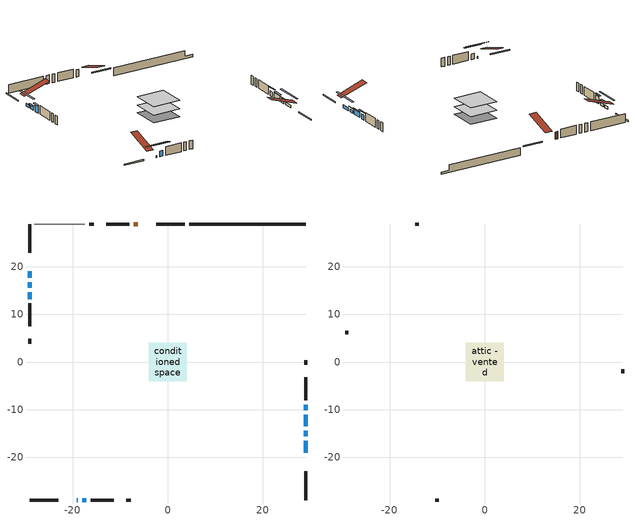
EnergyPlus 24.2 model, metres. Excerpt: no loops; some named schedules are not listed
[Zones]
conditioned space
 floor adiabatic (AdiabaticFloorConstruction): -4.02,-4.02 -4.02,4.02 4.02,4.02 4.02,-4.02 z0.91
 floor foundation (Slab1 construction): -4.03,-4.03 -4.03,4.03 4.03,4.03 4.03,-4.03 z-1.28
 wall outside (RimJoist1 construction): 3.58,28.98 -2.42,28.98 / -28.98,-28.98 -22.99,-28.98 / -28.98,28.98 -28.98,22.99 / 28.98,-28.98 28.98,-22.99 z0.91:1.21
 wall outside (AdiabaticWallConstruction 1): -6.34,28.98 -7.19,28.98 z0.91:2.94
 wall outside (AdiabaticWallConstruction): -19.07,-28.98 -18.9,-28.98 z0.91:1.37; 28.98,-19.06 28.98,-16.54 / 28.98,-15.62 28.98,-14.47 / -28.98,19.06 -28.98,17.69 z0.91:1.67; 28.98,-13.54 28.98,-11.03 / -17.98,-28.98 -17.06,-28.98 z0.91:2.49; 28.98,-10.1 28.98,-8.95 z0.91:2.28; -28.98,16.76 -28.98,15.62 z0.91:2.05; -28.98,14.69 -28.98,13.22 z0.91:2.99
 wall outside (Wall1 construction): -8.12,28.98 -12.9,28.98 / -16.14,-28.98 -11.36,-28.98 / -28.98,12.29 -28.98,7.51 / 28.98,-8.03 28.98,-3.25 z0.91:3.35
 wall outside (Wall3 construction): -15.53,28.98 -16.53,28.98 / -8.72,-28.98 -7.72,-28.98 / -28.98,4.88 -28.98,3.87 / 28.98,-0.61 28.98,0.39 z0.91:3.35
 wall foundation (FoundationWall1 construction): 4.51,28.98,-1.28 4.51,28.98,0.91 26.54,28.98,0.91 26.54,28.98,-0.66 28.98,28.98,-0.66 28.98,28.98,-1.28
 wall adiabatic (Wall4 construction): -17.46,28.98 -28.05,28.98 z0.91:3.35
 window (WindowConstruction 5): -19.06,-28.98 -18.91,-28.98 z0.91:1.37
 window (WindowConstruction 6): 28.98,-19.06 28.98,-16.54 z0.91:1.67
 window (WindowConstruction 7): 28.98,-15.62 28.98,-14.47 z0.91:1.67
 window (WindowConstruction 8): -28.98,19.06 -28.98,17.69 z0.91:1.67
 window (WindowConstruction): 28.98,-13.54 28.98,-11.03 z0.91:2.49
 window (WindowConstruction 1): 28.98,-10.1 28.98,-8.96 z0.91:2.28
 window (WindowConstruction 2): -17.98,-28.98 -17.07,-28.98 z0.91:2.49
 window (WindowConstruction 3): -28.98,16.76 -28.98,15.62 z0.91:2.05
 window (WindowConstruction 4): -28.98,14.69 -28.98,13.22 z0.91:2.99
 door (Door): -6.34,28.98 -7.19,28.98 z0.91:2.94
 ceiling adiabatic (AdiabaticFloorConstruction): 4.02,-4.02 4.02,4.02 -4.02,4.02 -4.02,-4.02 z0.91
attic - vented
 floor to conditioned space (Floor1 construction Reversed): -4.03,-4.03 -4.03,4.03 4.03,4.03 4.03,-4.03 z3.35
 wall outside (Wall2 construction): -13.83,28.98 -14.6,28.98 / -10.43,-28.98 -9.65,-28.98 / -28.98,6.58 -28.98,5.8 / 28.98,-2.32 28.98,-1.54 z0.91:3.35
 roof outside (Roof1 construction): -5.41,28.98,3.35 -5.41,21.14,5.96 -3.35,21.14,5.96 -3.35,28.98,3.35; -19.99,-28.98,3.35 -19.99,-21.14,5.96 -22.06,-21.14,5.96 -22.06,-28.98,3.35; -28.98,19.99,3.35 -21.14,19.99,5.96 -21.14,22.06,5.96 -28.98,22.06,3.35; 28.98,-19.99,3.35 21.14,-19.99,5.96 21.14,-22.06,5.96 28.98,-22.06,3.35
shading: -15.56,-28.98 -22.41,-28.98 -22.41,-29.28 -15.56,-29.28 z4.72; 28.98,-13.8 28.98,-21.8 29.44,-21.8 29.44,-13.8 z4.41; 28.98,-13.86 28.98,-16.23 29.13,-16.23 29.13,-13.86 z2.28; -28.98,14.95 -28.98,21.8 -29.44,21.8 -29.44,14.95 z4.41; 28.98,-10.88 28.98,-13.69 29.44,-13.69 29.44,-10.88 z2.64; 28.98,-8.04 28.98,-11.01 29.28,-11.01 29.28,-8.04 z3.19; -14.94,-28.98 -20.11,-28.98 -20.11,-29.28 -14.94,-29.28 z4.62; -28.98,15.32 -28.98,17.06 -29.44,17.06 -29.44,15.32 z2.35; -28.98,12.92 -28.98,14.99 -29.44,14.99 -29.44,12.92 z3.29
[Building]
Building 1: Terrain=Suburbs
[Site:Location]
Montreal Mirabel Intl AP_QC: Latitude {deg}=45.68; Longitude {deg}=-74.03; Time Zone {hr}=-5; Elevation {m}=82; Keep Site Location Information=Yes
[Site:GroundTemperature:Shallow]
0.642858, -1.75623, -1.94836, -0.80987, 3.76054, 8.30966, 12.2535, 14.7518, 14.9641, 12.9321, 9.08883, 4.67926
[Site:WaterMainsTemperature]
Calculation Method=Schedule; Temperature Schedule=mains temperature schedule
[Material] Roughness=Rough; Thermal Absorptance=0.9
Name | Thickness {m} | Conductivity {W/m-K} | Density {kg/m3} | Specific Heat {J/kg-K} | Solar Absorptance | Visible Absorptance
asphalt or fiberglass shingles | 0.00635 | 0.162714 | 1121.4 | 1465.45 | 0.4 | 0.4
ceiling loosefill ins | 0.169333 | 0.0480833 | 16.02 | 1046.75 | 0.7 | 0.7
ceiling stud and cavity | 0.1397 | 0.138944 | 65.682 | 1177.47 | 0.7 | 0.7
concrete 4.0 in. | 0.1016 | 1.803125 | 2242.8 | 837.4 | 0.7 | 0.7
concrete 8.0 in. | 0.2032 | 1.803125 | 2242.8 | 837.4 | 0.7 | 0.7
door material | 0.04445 | 0.053851 | 512.64 | 1214.23 | 0.7 | 0.7
floor covering | 0.0127 | 0.0433444 | 54.468 | 1339.84 | 0.6 | 0.6
floor rigid ins; wall rigid ins 2 | 0.512978 | 0.029427 | 32.04 | 1214.23 | 0.7 | 0.7
floor stud and cavity | 0.1397 | 1.75129 | 37.0049 | 1207.88 | 0.7 | 0.7
furniture material conditioned space 1 | 0.1524 | 0.115458 | 640.8 | 1214.23 | 0.6 | 0.6
gypsum board | 0.0127 | 0.160291 | 801 | 837.4 | 0.6 | 0.6
osb sheathing 0.5 in. | 0.0127 | 0.115458 | 512.64 | 1214.23 | 0.7 | 0.7
osb sheathing 0.75 in. | 0.01905 | 0.115458 | 512.64 | 1214.23 | 0.7 | 0.7
osb sheathing 2.0 in. | 0.0508 | 0.115458 | 512.64 | 1214.23 | 0.7 | 0.7
rim joist rigid ins; wall rigid ins | 0.051816 | 0.029427 | 32.04 | 1214.23 | 0.7 | 0.7
rim joist stud and cavity | 0.0508 | 0.0403734 | 125.044 | 1163.47 | 0.6 | 0.6
wall rigid ins 1 | 0.051816 | 0.029427 | 32.04 | 1214.23 | 0.4 | 0.4
wall stud and cavity | 0.1397 | 0.211572 | 139.0536 | 1170.24 | 0.7 | 0.7
wall stud and cavity 1 | 0.0889 | 6.1454 | 50.32683 | 1063.81 | 0.6 | 0.6
wall stud and cavity 2 | 0.1397 | 0.427258 | 139.0536 | 1170.24 | 0.7 | 0.7
wall stud and cavity 3 | 0.1397 | 0.169693 | 139.0536 | 1170.24 | 0.7 | 0.7
wall stud and cavity 4 | 0.0889 | 0.380278 | 52.3479 | 1209.89 | 0.7 | 0.7
wall stud and cavity 5 | 0.0889 | 0.391764 | 83.0341 | 1211.67 | 0.7 | 0.7
wood siding | 0.0254 | 0.102417 | 544.68 | 1172.36 | 0.4 | 0.4
wood siding 1 | 0.00254 | 0.102417 | 544.68 | 1172.36 | 0.4 | 0.4
wood siding 2; wood siding 3; wood siding 4 | 0.0254 | 0.102417 | 544.68 | 1172.36 | 0.7 | 0.7
[WindowMaterial:SimpleGlazingSystem]
Name | U-Factor {W/m2-K} | Solar Heat Gain Coefficient
WindowMaterial | 2.94859 | 0.58
WindowMaterial 1 | 2.93325 | 0.61
WindowMaterial 2 | 3.01729 | 0.49
WindowMaterial 3 | 2.99401 | 0.55
WindowMaterial 4 | 2.98606 | 0.58
WindowMaterial 5 | 3.034891 | 0.31
WindowMaterial 6 | 2.98322 | 0.53
WindowMaterial 7 | 2.96789 | 0.55
WindowMaterial 8 | 2.99685 | 0.53
[Construction]
AdiabaticFloorConstruction: floor stud and cavity, floor rigid ins, osb sheathing 0.75 in., floor covering
AdiabaticWallConstruction: wood siding 3, wall rigid ins 2, wall stud and cavity 4, gypsum board
AdiabaticWallConstruction 1: wood siding 4, wall rigid ins 2, wall stud and cavity 4, gypsum board
Door: door material
Floor1 construction Reversed: gypsum board, ceiling stud and cavity, ceiling loosefill ins
FoundationWall1 construction: concrete 8.0 in.
furniture construction conditioned space 1: furniture material conditioned space 1
PartitionWallConstruction: gypsum board, wall stud and cavity 5, gypsum board
RimJoist1 construction: wood siding 2, rim joist rigid ins, osb sheathing 2.0 in., rim joist stud and cavity
Roof1 construction: asphalt or fiberglass shingles
Slab1 construction: concrete 4.0 in.
Wall1 construction: wood siding, wall rigid ins, osb sheathing 0.5 in., wall stud and cavity, gypsum board
Wall2 construction: wood siding 1, wall stud and cavity 1
Wall3 construction: wood siding, wall rigid ins, osb sheathing 0.5 in., wall stud and cavity 2, gypsum board
Wall4 construction: wall rigid ins 1, osb sheathing 0.5 in., wall stud and cavity 3, gypsum board
WindowConstruction: WindowMaterial
WindowConstruction 1: WindowMaterial 1
WindowConstruction 2: WindowMaterial 2
WindowConstruction 3: WindowMaterial 3
WindowConstruction 4: WindowMaterial 4
WindowConstruction 5: WindowMaterial 5
WindowConstruction 6: WindowMaterial 6
WindowConstruction 7: WindowMaterial 7
WindowConstruction 8: WindowMaterial 8
[Zone] Multiplier=1; Part of Total Floor Area=Yes
Name | Volume {m3}
attic - vented | 27.5178
conditioned space | 320.2
[Space]
Name | Zone | Volume {m3}
attic - vented 1 | attic - vented | 27.5178
conditioned space 1 | conditioned space | 320.2
[ZoneInfiltration:EffectiveLeakageArea]
infil attic - vented 1: Zone or Space=attic - vented 1; Schedule=Always On Discrete; Effective Air Leakage Area {cm2}=2992.62; Stack Coefficient=0.000351358; Wind Coefficient=1.26647e-05
[ZoneMixing]
whole house fan mix: Zone or Space=attic - vented; Schedule=Always On Continuous; Design Flow Rate Calculation Method=Flow/Zone; Design Flow Rate {m3/s}=0; Source Zone or Space=conditioned space
[SurfaceProperty:ExposedFoundationPerimeter]
Slab1: Exposed Perimeter Calculation Method=TotalExposedPerimeter; Total Exposed Perimeter {m}=24.475
[InternalMass] Zone or ZoneList=conditioned space; Space or SpaceList=conditioned space 1
Name | Construction | Surface Area {m2}
furniture mass conditioned space 1 | furniture construction conditioned space 1 | 51.8559
partition wall mass | PartitionWallConstruction | 129.64
[Lights]
interior lighting: Zone or ZoneList or Space or SpaceList=conditioned space 1; Schedule=interior lighting schedule; Design Level Calculation Method=LightingLevel; Lighting Level {W}=343.2; Return Air Fraction=0; Fraction Radiant=0.6; Fraction Visible=0.2; Fraction Replaceable=1
[People]
occupants: Zone or ZoneList or Space or SpaceList=conditioned space 1; Number of People Schedule=occupants schedule; Number of People Calculation Method=People; Number of People=3; Fraction Radiant=0.314171; Sensible Heat Fraction=0.56303; Activity Level Schedule=occupants activity schedule; Carbon Dioxide Generation Rate {m3/s-W}=0; Enable ASHRAE 55 Comfort Warnings=No; Mean Radiant Temperature Calculation Type=EnclosureAveraged
[ElectricEquipment] Zone or ZoneList or Space or SpaceList=conditioned space 1; Design Level Calculation Method=EquipmentLevel
Name | Schedule | Design Level {W} | Fraction Latent | Fraction Radiant | Fraction Lost
clothes dryer | clothes dryer schedule | 140.772 | 0.015 | 0.081 | 0.85
clothes washer | clothes washer schedule | 32.1985 | 0.03 | 0.162 | 0.7
cooking range | cooking range schedule | 208.969 | 0.08 | 0.432 | 0.2
dishwasher | dishwasher schedule | 66.8632 | 0.3 | 0.18 | 0.4
fridge | fridge schedule | 72.9452 | 0 | 0.6 | 0
mech vent bath fan 0 | mech vent bath fan 0 schedule | 50.2 | 0 | 0 | 1
mech vent house fan | mech vent house fan schedule | 0 | 0 | 0 | 1
mech vent house fan cfis | mech vent house fan cfis schedule | 0 | 0 | 0 | 0
mech vent range fan 0 | mech vent range fan 0 schedule | 57 | 0 | 0 | 1
misc plug loads | misc plug loads schedule | 494.7 | 0.045 | 0.513 | 0.1
whole house fan | Always On Discrete | 0 | 0 | 0 | 1
[OtherEquipment] Zone or ZoneList or Space or SpaceList=conditioned space 1; Design Level Calculation Method=EquipmentLevel
Name | Fuel Type | Schedule | Design Level {W} | Fraction Latent | Fraction Radiant | Fraction Lost
clothes dryer 1 | Electricity | clothes dryer schedule | 0 | 0.015 | 0.081 | 0.85
cooking range 1 | Electricity | cooking range schedule | 0 | 0.08 | 0.432 | 0.2
general water use latent | None | general water use schedule | 59.3978 | 1 | 0 | 0
general water use sensible | None | general water use schedule | -58.539 | 0 | 0.6 | 0
mech vent house fan latent load | None | Always On Discrete | 0 | 1 | 0 | 0
mech vent house fan sensible load | None | Always On Discrete | 0 | 0 | 0 | 0
water heater energy adjustment1 | Electricity | Always On Discrete | 0.01 | 0 | 0 | 1
[ZoneInfiltration:DesignFlowRate] Zone or ZoneList or Space or SpaceList=conditioned space 1; Schedule=Always On Discrete; Design Flow Rate Calculation Method=Flow/Zone; Design Flow Rate {m3/s}=0
infil flow; natural vent flow; whole house fan flow
[ZoneControl:Thermostat]
conditioned space Thermostat: Zone or ZoneList=conditioned space; Control Type Schedule=conditioned space Thermostat Schedule; Control 1=conditioned space temperature setpoint; Temperature Difference Between Cutout And Setpoint {deltaC}=0
[ZoneHVAC:Baseboard:Convective:Electric]
electric baseboard: Availability Schedule=Always On Discrete; Heating Design Capacity {W}=15848.1; Efficiency=1
[Zone equipment]
conditioned space: electric baseboard
[Foundation:Kiva]
Foundation Kiva 1: Initial Indoor Air Temperature {C}=18; Wall Height Above Grade {m}=0.90998; Wall Depth Below Slab {m}=0.2032
[Foundation:Kiva:Settings]
Soil Conductivity {W/m-K}=0.849921; Soil Density {kg/m3}=1842.3; Soil Specific Heat {J/kg-K}=418.7; Ground Solar Absorptivity=0.9; Ground Thermal Absorptivity=0.9; Ground Surface Roughness {m}=0.03; Far-Field Width {m}=40; Deep-Ground Boundary Condition=ZeroFlux; Deep-Ground Depth {m}=40; Minimum Cell Dimension {m}=0.2; Maximum Cell Growth Coefficient=3; Simulation Timestep=Timestep
[Exterior:Lights]
exterior lighting: Schedule=exterior lighting schedule; Design Level {W}=75.6
[EnergyManagementSystem:GlobalVariable]
infil_program_Qfan
infil_program_Qinf
natural_vent_program_Qnv
natural_vent_program_Qwhf
[EnergyManagementSystem:Sensor]
Name | Output:Variable or Output:Meter Index Key | Output:Variable or Output:Meter
airflow_gain | infil flow | Infiltration Sensible Heat Gain Energy
airflow_gain_1 | natural vent flow | Infiltration Sensible Heat Gain Energy
airflow_gain_2 | whole house fan flow | Infiltration Sensible Heat Gain Energy
airflow_loss | infil flow | Infiltration Sensible Heat Loss Energy
airflow_loss_1 | natural vent flow | Infiltration Sensible Heat Loss Energy
airflow_loss_2 | whole house fan flow | Infiltration Sensible Heat Loss Energy
clg_load_cond |  | Cooling:EnergyTransfer:Zone:CONDITIONED SPACE
clg_sp_s; clg_sp_s_1 | cooling setpoint | Schedule Value
clothes_dryer_exhaust_0_sch_s | clothes dryer exhaust 0 schedule | Schedule Value
conditioned_space_clg_unmet_s | conditioned space | Zone Cooling Setpoint Not Met Time
conditioned_space_htg_unmet_s | conditioned space | Zone Heating Setpoint Not Met Time
cool_season | cooling season schedule | Schedule Value
fridge_tin_s | conditioned space | Zone Mean Air Temperature
htg_load_cond |  | Heating:EnergyTransfer:Zone:CONDITIONED SPACE
htg_sp_s; htg_sp_s_1 | heating setpoint | Schedule Value
ig_ee_conv | clothes dryer | Electric Equipment Convective Heating Energy
ig_ee_conv_2 | cooking range | Electric Equipment Convective Heating Energy
ig_ee_conv_4 | fridge | Electric Equipment Convective Heating Energy
ig_ee_conv_5 | misc plug loads | Electric Equipment Convective Heating Energy
ig_ee_conv_6 | whole house fan | Electric Equipment Convective Heating Energy
ig_ee_rad | clothes dryer | Electric Equipment Radiant Heating Energy
ig_ee_rad_2 | cooking range | Electric Equipment Radiant Heating Energy
ig_ee_rad_4 | fridge | Electric Equipment Radiant Heating Energy
ig_ee_rad_5 | misc plug loads | Electric Equipment Radiant Heating Energy
ig_ee_rad_6 | whole house fan | Electric Equipment Radiant Heating Energy
ig_lgt_conv | interior lighting | Lights Convective Heating Energy
ig_lgt_rad | interior lighting | Lights Radiant Heating Energy
ig_lgt_vis | interior lighting | Lights Visible Radiation Heating Energy
ig_oe_conv | clothes dryer 1 | Other Equipment Convective Heating Energy
ig_oe_conv_1 | cooking range 1 | Other Equipment Convective Heating Energy
ig_oe_conv_2 | general water use latent | Other Equipment Convective Heating Energy
ig_oe_conv_3 | general water use sensible | Other Equipment Convective Heating Energy
ig_oe_conv_4 | water heater energy adjustment1 | Other Equipment Convective Heating Energy
ig_oe_rad | clothes dryer 1 | Other Equipment Radiant Heating Energy
ig_oe_rad_1 | cooking range 1 | Other Equipment Radiant Heating Energy
ig_oe_rad_2 | general water use latent | Other Equipment Radiant Heating Energy
ig_oe_rad_3 | general water use sensible | Other Equipment Radiant Heating Energy
ig_oe_rad_4 | water heater energy adjustment1 | Other Equipment Radiant Heating Energy
ig_ppl_conv | occupants | People Convective Heating Energy
ig_ppl_rad | occupants | People Radiant Heating Energy
im_conv | furniture mass conditioned space 1 | Surface Inside Face Convection Heat Gain Energy
im_conv_1 | partition wall mass | Surface Inside Face Convection Heat Gain Energy
im_ig | furniture mass conditioned space 1 | Surface Inside Face Internal Gains Radiation Heat Gain Energy
im_ig_1 | partition wall mass | Surface Inside Face Internal Gains Radiation Heat Gain Energy
im_lgt | furniture mass conditioned space 1 | Surface Inside Face Lights Radiation Heat Gain Energy
im_lgt_1 | partition wall mass | Surface Inside Face Lights Radiation Heat Gain Energy
im_sol | furniture mass conditioned space 1 | Surface Inside Face Solar Radiation Heat Gain Energy
im_sol_1 | partition wall mass | Surface Inside Face Solar Radiation Heat Gain Energy
im_surf | furniture mass conditioned space 1 | Surface Inside Face Net Surface Thermal Radiation Heat Gain Energy
im_surf_1 | partition wall mass | Surface Inside Face Net Surface Thermal Radiation Heat Gain Energy
mech_vent_bath_fan_0_sch_s | mech vent bath fan 0 schedule | Schedule Value
mech_vent_range_fan_0_sch_s | mech vent range fan 0 schedule | Schedule Value
mv_conv | mech vent bath fan 0 | Electric Equipment Convective Heating Energy
mv_conv_1 | mech vent house fan | Electric Equipment Convective Heating Energy
mv_conv_2 | mech vent house fan cfis | Electric Equipment Convective Heating Energy
mv_conv_3 | mech vent range fan 0 | Electric Equipment Convective Heating Energy
mv_conv_4 | mech vent house fan latent load | Other Equipment Convective Heating Energy
mv_conv_5 | mech vent house fan sensible load | Other Equipment Convective Heating Energy
mv_rad | mech vent bath fan 0 | Electric Equipment Radiant Heating Energy
mv_rad_1 | mech vent house fan | Electric Equipment Radiant Heating Energy
mv_rad_2 | mech vent house fan cfis | Electric Equipment Radiant Heating Energy
mv_rad_3 | mech vent range fan 0 | Electric Equipment Radiant Heating Energy
mv_rad_4 | mech vent house fan latent load | Other Equipment Radiant Heating Energy
mv_rad_5 | mech vent house fan sensible load | Other Equipment Radiant Heating Energy
natural_vent_s | natural vent schedule | Schedule Value
out_pb_s |  | Site Outdoor Air Barometric Pressure
out_wt_s |  | Site Outdoor Air Humidity Ratio
site_vw_s |  | Site Wind Speed
ss_back_out | Window1 | Surface Window Shortwave from Zone Back Out Window Heat Transfer Rate
ss_back_out_1 | Window10 | Surface Window Shortwave from Zone Back Out Window Heat Transfer Rate
ss_back_out_2 | Window13 | Surface Window Shortwave from Zone Back Out Window Heat Transfer Rate
ss_back_out_3 | Window14 | Surface Window Shortwave from Zone Back Out Window Heat Transfer Rate
ss_back_out_4 | Window2 | Surface Window Shortwave from Zone Back Out Window Heat Transfer Rate
ss_back_out_5 | Window5 | Surface Window Shortwave from Zone Back Out Window Heat Transfer Rate
ss_back_out_6 | Window6 | Surface Window Shortwave from Zone Back Out Window Heat Transfer Rate
ss_back_out_7 | Window8 | Surface Window Shortwave from Zone Back Out Window Heat Transfer Rate
ss_back_out_8 | Window9 | Surface Window Shortwave from Zone Back Out Window Heat Transfer Rate
ss_conv | Door1 | Surface Inside Face Convection Heat Gain Energy
ss_conv_1 | Window1 | Surface Inside Face Convection Heat Gain Energy
ss_conv_2 | Window10 | Surface Inside Face Convection Heat Gain Energy
ss_conv_3 | Window13 | Surface Inside Face Convection Heat Gain Energy
ss_conv_4 | Window14 | Surface Inside Face Convection Heat Gain Energy
ss_conv_5 | Window2 | Surface Inside Face Convection Heat Gain Energy
ss_conv_6 | Window5 | Surface Inside Face Convection Heat Gain Energy
ss_conv_7 | Window6 | Surface Inside Face Convection Heat Gain Energy
ss_conv_8 | Window8 | Surface Inside Face Convection Heat Gain Energy
ss_conv_9 | Window9 | Surface Inside Face Convection Heat Gain Energy
ss_ig | Door1 | Surface Inside Face Internal Gains Radiation Heat Gain Energy
ss_ig_1 | Window1 | Surface Inside Face Internal Gains Radiation Heat Gain Energy
ss_ig_2 | Window10 | Surface Inside Face Internal Gains Radiation Heat Gain Energy
ss_ig_3 | Window13 | Surface Inside Face Internal Gains Radiation Heat Gain Energy
ss_ig_4 | Window14 | Surface Inside Face Internal Gains Radiation Heat Gain Energy
ss_ig_5 | Window2 | Surface Inside Face Internal Gains Radiation Heat Gain Energy
ss_ig_6 | Window5 | Surface Inside Face Internal Gains Radiation Heat Gain Energy
ss_ig_7 | Window6 | Surface Inside Face Internal Gains Radiation Heat Gain Energy
ss_ig_8 | Window8 | Surface Inside Face Internal Gains Radiation Heat Gain Energy
ss_ig_9 | Window9 | Surface Inside Face Internal Gains Radiation Heat Gain Energy
ss_lgt | Door1 | Surface Inside Face Lights Radiation Heat Gain Energy
ss_sol | Door1 | Surface Inside Face Solar Radiation Heat Gain Energy
ss_surf | Door1 | Surface Inside Face Net Surface Thermal Radiation Heat Gain Energy
ss_surf_1 | Window1 | Surface Inside Face Net Surface Thermal Radiation Heat Gain Energy
ss_surf_2 | Window10 | Surface Inside Face Net Surface Thermal Radiation Heat Gain Energy
ss_surf_3 | Window13 | Surface Inside Face Net Surface Thermal Radiation Heat Gain Energy
ss_surf_4 | Window14 | Surface Inside Face Net Surface Thermal Radiation Heat Gain Energy
ss_surf_5 | Window2 | Surface Inside Face Net Surface Thermal Radiation Heat Gain Energy
ss_surf_6 | Window5 | Surface Inside Face Net Surface Thermal Radiation Heat Gain Energy
ss_surf_7 | Window6 | Surface Inside Face Net Surface Thermal Radiation Heat Gain Energy
ss_surf_8 | Window8 | Surface Inside Face Net Surface Thermal Radiation Heat Gain Energy
ss_surf_9 | Window9 | Surface Inside Face Net Surface Thermal Radiation Heat Gain Energy
ss_trans_in | Window1 | Surface Window Transmitted Solar Radiation Rate
ss_trans_in_1 | Window10 | Surface Window Transmitted Solar Radiation Rate
ss_trans_in_2 | Window13 | Surface Window Transmitted Solar Radiation Rate
ss_trans_in_3 | Window14 | Surface Window Transmitted Solar Radiation Rate
ss_trans_in_4 | Window2 | Surface Window Transmitted Solar Radiation Rate
ss_trans_in_5 | Window5 | Surface Window Transmitted Solar Radiation Rate
ss_trans_in_6 | Window6 | Surface Window Transmitted Solar Radiation Rate
ss_trans_in_7 | Window8 | Surface Window Transmitted Solar Radiation Rate
ss_trans_in_8 | Window9 | Surface Window Transmitted Solar Radiation Rate
ss_trans_out | Window1 | Surface Inside Face Initial Transmitted Diffuse Transmitted Out Window Solar Radiation Rate
ss_trans_out_1 | Window10 | Surface Inside Face Initial Transmitted Diffuse Transmitted Out Window Solar Radiation Rate
ss_trans_out_2 | Window13 | Surface Inside Face Initial Transmitted Diffuse Transmitted Out Window Solar Radiation Rate
ss_trans_out_3 | Window14 | Surface Inside Face Initial Transmitted Diffuse Transmitted Out Window Solar Radiation Rate
ss_trans_out_4 | Window2 | Surface Inside Face Initial Transmitted Diffuse Transmitted Out Window Solar Radiation Rate
ss_trans_out_5 | Window5 | Surface Inside Face Initial Transmitted Diffuse Transmitted Out Window Solar Radiation Rate
ss_trans_out_6 | Window6 | Surface Inside Face Initial Transmitted Diffuse Transmitted Out Window Solar Radiation Rate
ss_trans_out_7 | Window8 | Surface Inside Face Initial Transmitted Diffuse Transmitted Out Window Solar Radiation Rate
ss_trans_out_8 | Window9 | Surface Inside Face Initial Transmitted Diffuse Transmitted Out Window Solar Radiation Rate
s_conv | Floor1 | Surface Inside Face Convection Heat Gain Energy
s_conv_1 | FoundationWall1 | Surface Inside Face Convection Heat Gain Energy
s_conv_10 | Wall1:180 | Surface Inside Face Convection Heat Gain Energy
s_conv_11 | Wall1:270 | Surface Inside Face Convection Heat Gain Energy
s_conv_12 | Wall1:90 | Surface Inside Face Convection Heat Gain Energy
s_conv_13 | Wall3:0 | Surface Inside Face Convection Heat Gain Energy
s_conv_14 | Wall3:180 | Surface Inside Face Convection Heat Gain Energy
s_conv_15 | Wall3:270 | Surface Inside Face Convection Heat Gain Energy
s_conv_16 | Wall3:90 | Surface Inside Face Convection Heat Gain Energy
s_conv_17 | Wall4 | Surface Inside Face Convection Heat Gain Energy
s_conv_2 | inferred conditioned ceiling | Surface Inside Face Convection Heat Gain Energy
s_conv_3 | inferred conditioned floor | Surface Inside Face Convection Heat Gain Energy
s_conv_4 | RimJoist1:0 | Surface Inside Face Convection Heat Gain Energy
s_conv_5 | RimJoist1:180 | Surface Inside Face Convection Heat Gain Energy
s_conv_6 | RimJoist1:270 | Surface Inside Face Convection Heat Gain Energy
s_conv_7 | RimJoist1:90 | Surface Inside Face Convection Heat Gain Energy
s_conv_8 | Slab1 | Surface Inside Face Convection Heat Gain Energy
s_conv_9 | Wall1:0 | Surface Inside Face Convection Heat Gain Energy
s_ig | Floor1 | Surface Inside Face Internal Gains Radiation Heat Gain Energy
s_ig_1 | FoundationWall1 | Surface Inside Face Internal Gains Radiation Heat Gain Energy
s_ig_10 | Wall1:180 | Surface Inside Face Internal Gains Radiation Heat Gain Energy
s_ig_11 | Wall1:270 | Surface Inside Face Internal Gains Radiation Heat Gain Energy
s_ig_12 | Wall1:90 | Surface Inside Face Internal Gains Radiation Heat Gain Energy
s_ig_13 | Wall3:0 | Surface Inside Face Internal Gains Radiation Heat Gain Energy
s_ig_14 | Wall3:180 | Surface Inside Face Internal Gains Radiation Heat Gain Energy
s_ig_15 | Wall3:270 | Surface Inside Face Internal Gains Radiation Heat Gain Energy
s_ig_16 | Wall3:90 | Surface Inside Face Internal Gains Radiation Heat Gain Energy
s_ig_17 | Wall4 | Surface Inside Face Internal Gains Radiation Heat Gain Energy
s_ig_2 | inferred conditioned ceiling | Surface Inside Face Internal Gains Radiation Heat Gain Energy
s_ig_3 | inferred conditioned floor | Surface Inside Face Internal Gains Radiation Heat Gain Energy
s_ig_4 | RimJoist1:0 | Surface Inside Face Internal Gains Radiation Heat Gain Energy
s_ig_5 | RimJoist1:180 | Surface Inside Face Internal Gains Radiation Heat Gain Energy
